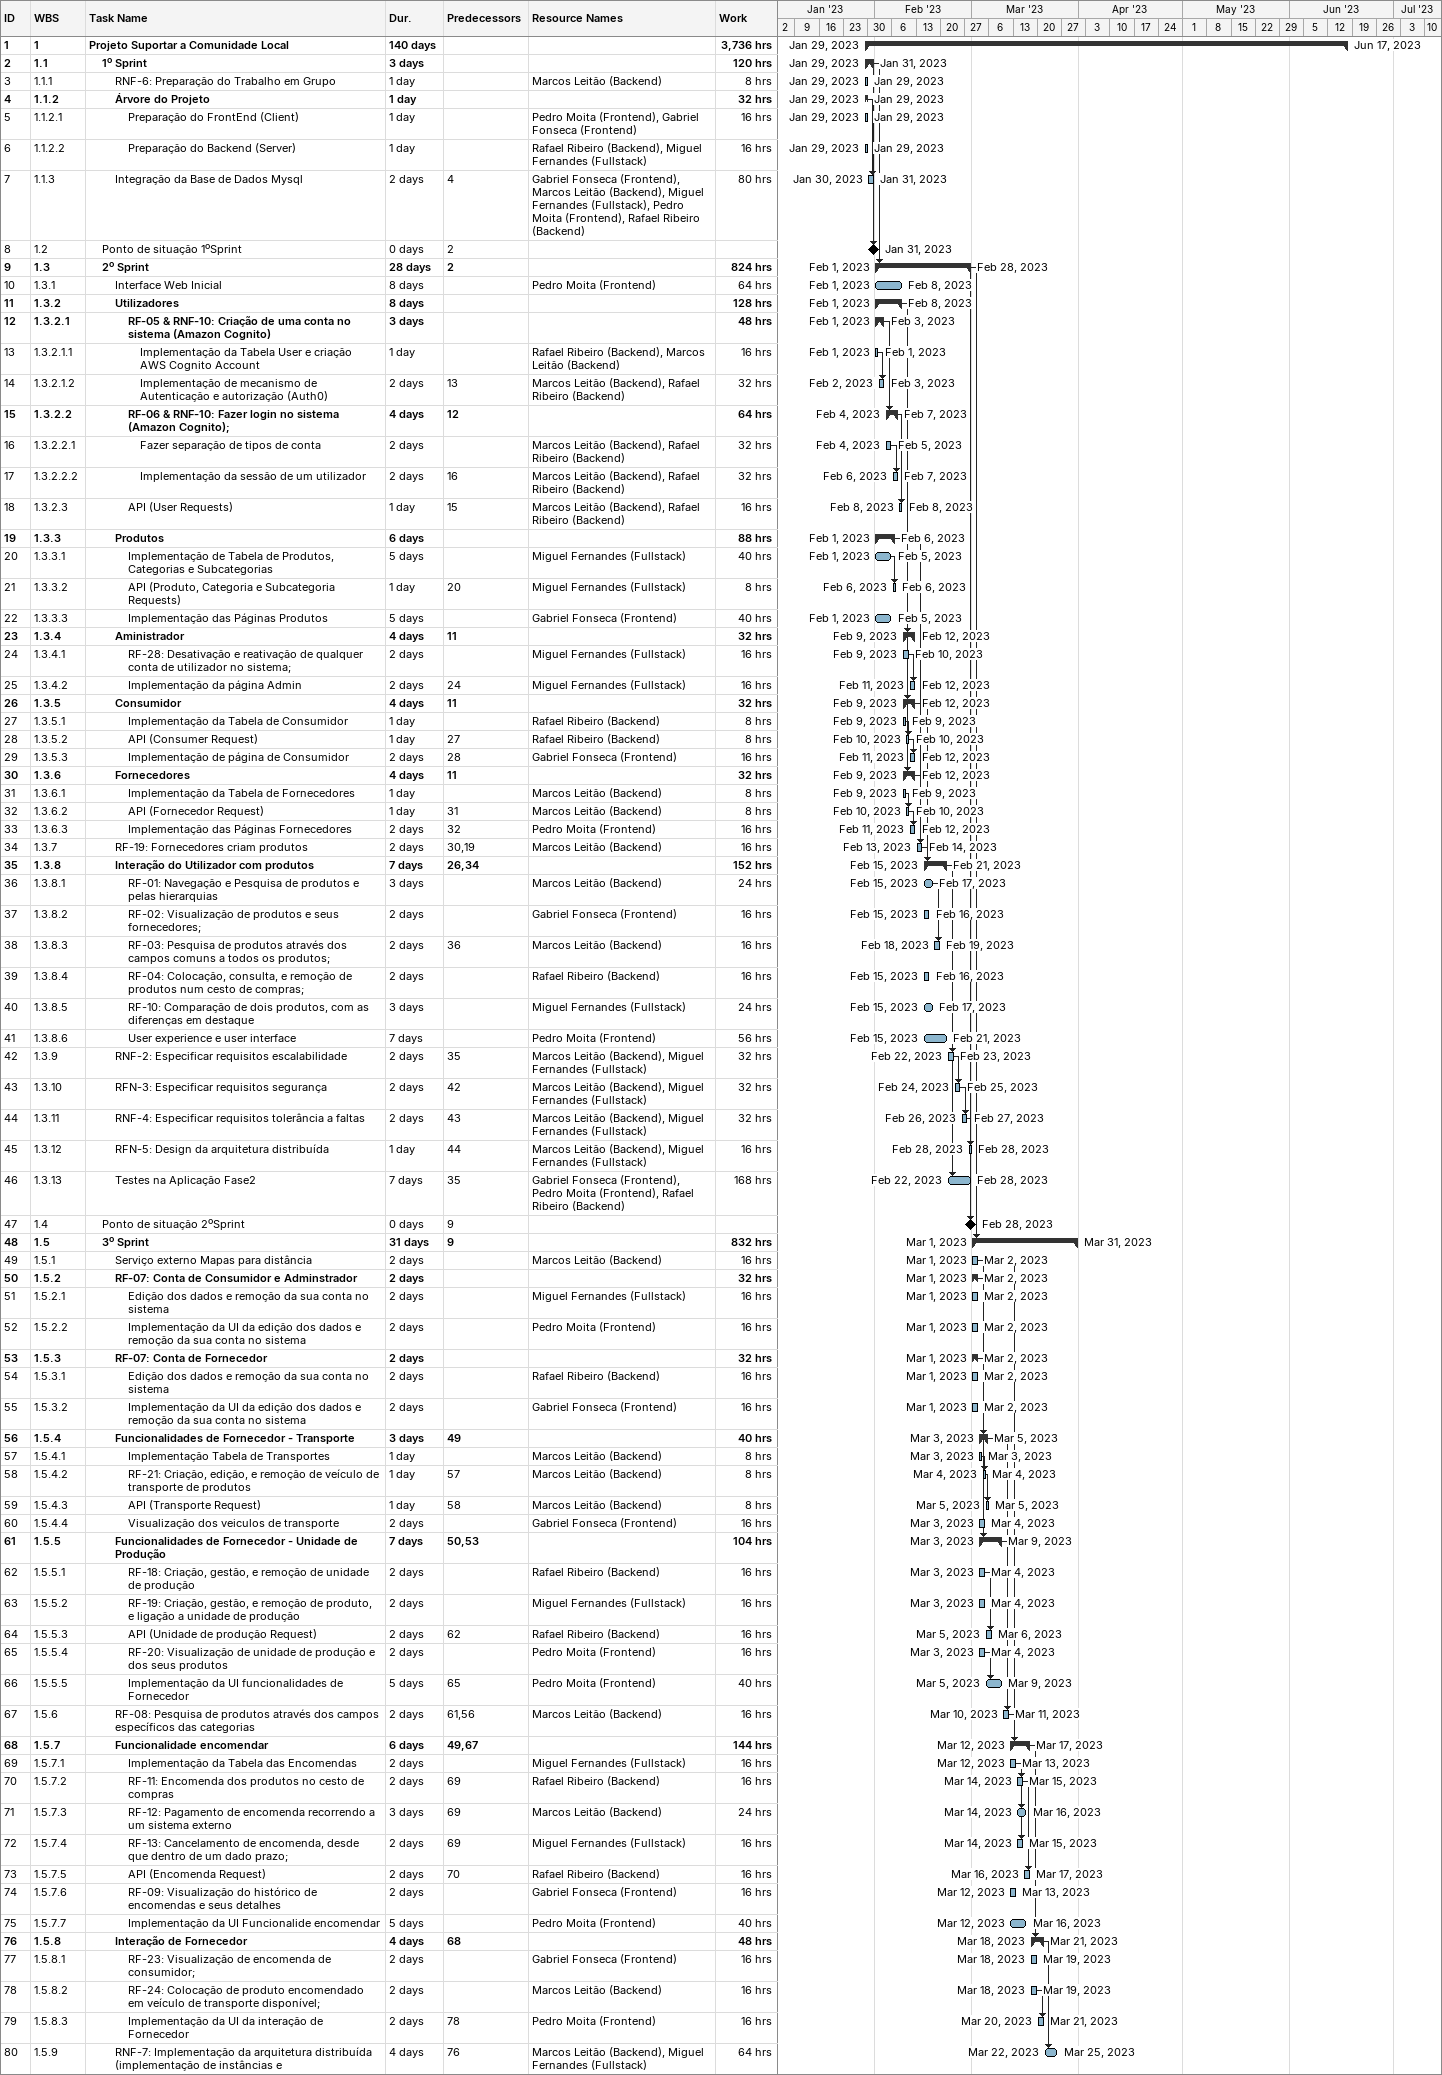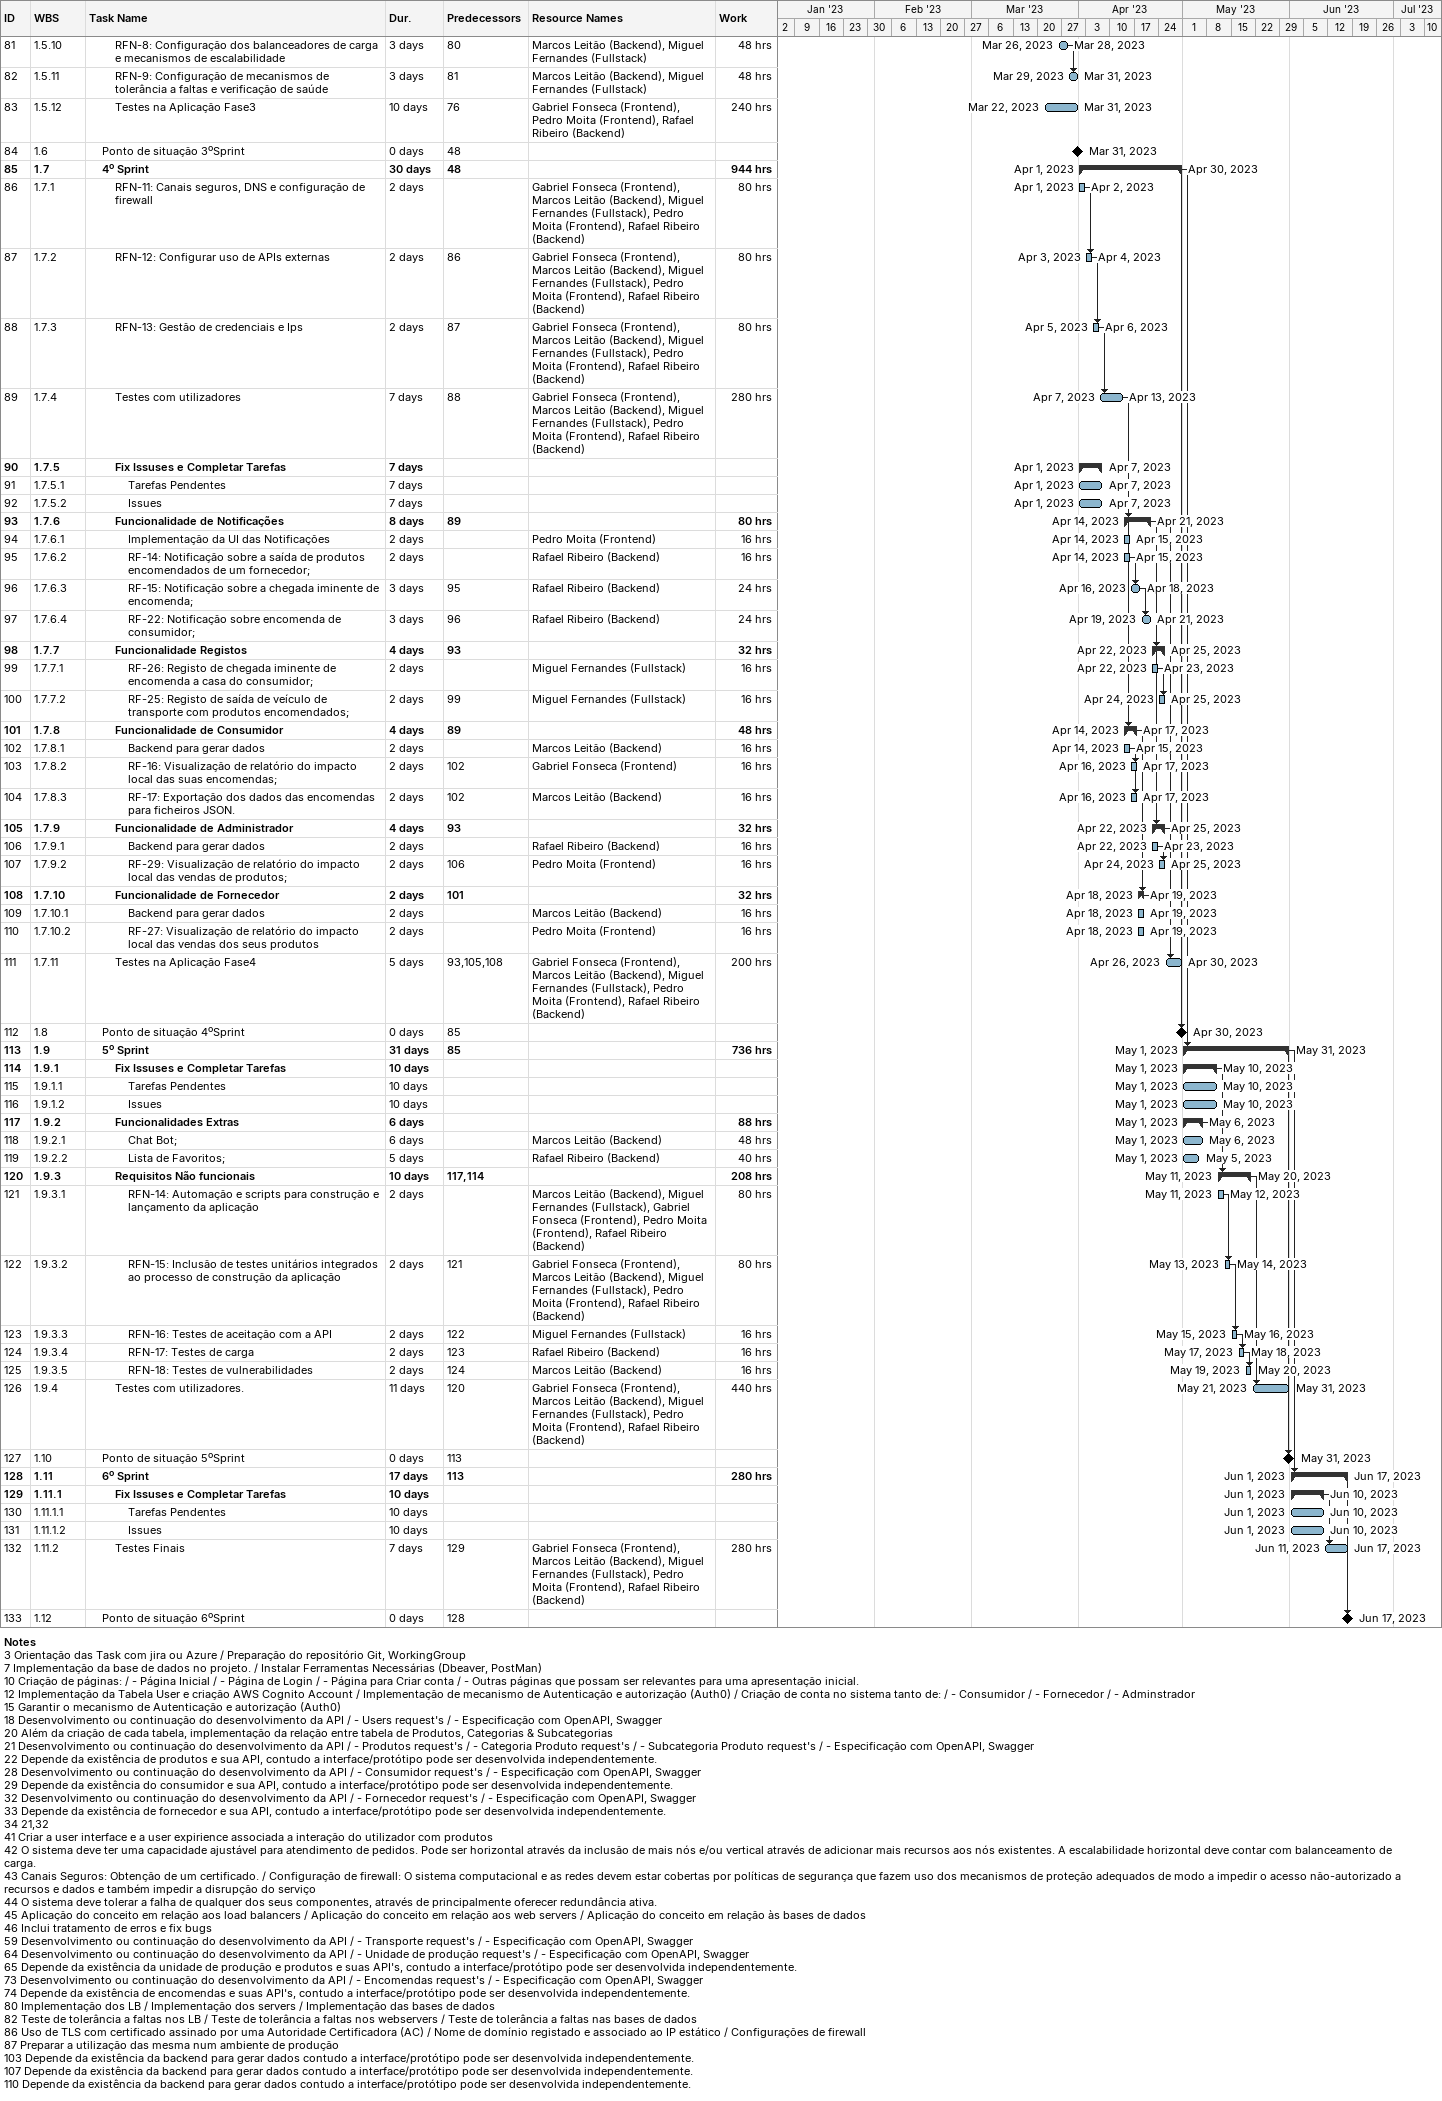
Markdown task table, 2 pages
| ID | WBS | Task | Duration | Start | Finish | Predecessors | Resources | Work (h) |
|---|---|---|---|---|---|---|---|---|
| 1 | 1 | **Projeto Suportar a Comunidade Local** | 140d | 2023-01-29 | 2023-06-17 |  |  | 3736 |
| 2 | 1.1 | **1º Sprint** | 3d | 2023-01-29 | 2023-01-31 |  |  | 120 |
| 3 | 1.1.1 | RNF-6: Preparação do Trabalho em Grupo | 1d | 2023-01-29 | 2023-01-29 |  | Marcos Leitão (Backend) | 8 |
| 4 | 1.1.2 | **Árvore do Projeto** | 1d | 2023-01-29 | 2023-01-29 |  |  | 32 |
| 5 | 1.1.2.1 | Preparação do FrontEnd (Client) | 1d | 2023-01-29 | 2023-01-29 |  | Pedro Moita (Frontend), Gabriel Fonseca (Frontend) | 16 |
| 6 | 1.1.2.2 | Preparação do Backend (Server) | 1d | 2023-01-29 | 2023-01-29 |  | Rafael Ribeiro (Backend), Miguel Fernandes (Fullstack) | 16 |
| 7 | 1.1.3 | Integração da Base de Dados Mysql | 2d | 2023-01-30 | 2023-01-31 | 4 | Gabriel Fonseca (Frontend), Marcos Leitão (Backend), Miguel Fernandes (Fullstack), Pedro Moita (Frontend), Rafael Ribeiro (Backend) | 80 |
| 8 | 1.2 | Ponto de situação 1ºSprint | 0d | 2023-01-31 | 2023-01-31 | 2 |  |  |
| 9 | 1.3 | **2º Sprint** | 28d | 2023-02-01 | 2023-02-28 | 2 |  | 824 |
| 10 | 1.3.1 | Interface Web Inicial | 8d | 2023-02-01 | 2023-02-08 |  | Pedro Moita (Frontend) | 64 |
| 11 | 1.3.2 | **Utilizadores** | 8d | 2023-02-01 | 2023-02-08 |  |  | 128 |
| 12 | 1.3.2.1 | **RF-05 & RNF-10: Criação de uma conta no sistema (Amazon Cognito)** | 3d | 2023-02-01 | 2023-02-03 |  |  | 48 |
| 13 | 1.3.2.1.1 | Implementação da Tabela User e criação AWS Cognito Account | 1d | 2023-02-01 | 2023-02-01 |  | Rafael Ribeiro (Backend), Marcos Leitão (Backend) | 16 |
| 14 | 1.3.2.1.2 | Implementação de mecanismo de Autenticação e autorização (Auth0) | 2d | 2023-02-02 | 2023-02-03 | 13 | Marcos Leitão (Backend), Rafael Ribeiro (Backend) | 32 |
| 15 | 1.3.2.2 | **RF-06 & RNF-10: Fazer login no sistema (Amazon Cognito);** | 4d | 2023-02-04 | 2023-02-07 | 12 |  | 64 |
| 16 | 1.3.2.2.1 | Fazer separação de tipos de conta | 2d | 2023-02-04 | 2023-02-05 |  | Marcos Leitão (Backend), Rafael Ribeiro (Backend) | 32 |
| 17 | 1.3.2.2.2 | Implementação da sessão de um utilizador | 2d | 2023-02-06 | 2023-02-07 | 16 | Marcos Leitão (Backend), Rafael Ribeiro (Backend) | 32 |
| 18 | 1.3.2.3 | API (User Requests) | 1d | 2023-02-08 | 2023-02-08 | 15 | Marcos Leitão (Backend), Rafael Ribeiro (Backend) | 16 |
| 19 | 1.3.3 | **Produtos** | 6d | 2023-02-01 | 2023-02-06 |  |  | 88 |
| 20 | 1.3.3.1 | Implementação de Tabela de Produtos, Categorias e Subcategorias | 5d | 2023-02-01 | 2023-02-05 |  | Miguel Fernandes (Fullstack) | 40 |
| 21 | 1.3.3.2 | API (Produto, Categoria e Subcategoria Requests) | 1d | 2023-02-06 | 2023-02-06 | 20 | Miguel Fernandes (Fullstack) | 8 |
| 22 | 1.3.3.3 | Implementação das Páginas Produtos | 5d | 2023-02-01 | 2023-02-05 |  | Gabriel Fonseca (Frontend) | 40 |
| 23 | 1.3.4 | **Aministrador** | 4d | 2023-02-09 | 2023-02-12 | 11 |  | 32 |
| 24 | 1.3.4.1 | RF-28: Desativação e reativação de qualquer conta de utilizador no sistema; | 2d | 2023-02-09 | 2023-02-10 |  | Miguel Fernandes (Fullstack) | 16 |
| 25 | 1.3.4.2 | Implementação da página Admin | 2d | 2023-02-11 | 2023-02-12 | 24 | Miguel Fernandes (Fullstack) | 16 |
| 26 | 1.3.5 | **Consumidor** | 4d | 2023-02-09 | 2023-02-12 | 11 |  | 32 |
| 27 | 1.3.5.1 | Implementação da Tabela de Consumidor | 1d | 2023-02-09 | 2023-02-09 |  | Rafael Ribeiro (Backend) | 8 |
| 28 | 1.3.5.2 | API (Consumer Request) | 1d | 2023-02-10 | 2023-02-10 | 27 | Rafael Ribeiro (Backend) | 8 |
| 29 | 1.3.5.3 | Implementação de página de Consumidor | 2d | 2023-02-11 | 2023-02-12 | 28 | Gabriel Fonseca (Frontend) | 16 |
| 30 | 1.3.6 | **Fornecedores** | 4d | 2023-02-09 | 2023-02-12 | 11 |  | 32 |
| 31 | 1.3.6.1 | Implementação da Tabela de Fornecedores | 1d | 2023-02-09 | 2023-02-09 |  | Marcos Leitão (Backend) | 8 |
| 32 | 1.3.6.2 | API (Fornecedor Request) | 1d | 2023-02-10 | 2023-02-10 | 31 | Marcos Leitão (Backend) | 8 |
| 33 | 1.3.6.3 | Implementação das Páginas Fornecedores | 2d | 2023-02-11 | 2023-02-12 | 32 | Pedro Moita (Frontend) | 16 |
| 34 | 1.3.7 | RF-19: Fornecedores criam produtos | 2d | 2023-02-13 | 2023-02-14 | 30, 19 | Marcos Leitão (Backend) | 16 |
| 35 | 1.3.8 | **Interação do Utilizador com produtos** | 7d | 2023-02-15 | 2023-02-21 | 26, 34 |  | 152 |
| 36 | 1.3.8.1 | RF-01: Navegação e Pesquisa de produtos e pelas hierarquias | 3d | 2023-02-15 | 2023-02-17 |  | Marcos Leitão (Backend) | 24 |
| 37 | 1.3.8.2 | RF-02: Visualização de produtos e seus fornecedores; | 2d | 2023-02-15 | 2023-02-16 |  | Gabriel Fonseca (Frontend) | 16 |
| 38 | 1.3.8.3 | RF-03: Pesquisa de produtos através dos campos comuns a todos os produtos; | 2d | 2023-02-18 | 2023-02-19 | 36 | Marcos Leitão (Backend) | 16 |
| 39 | 1.3.8.4 | RF-04: Colocação, consulta, e remoção de produtos num cesto de compras; | 2d | 2023-02-15 | 2023-02-16 |  | Rafael Ribeiro (Backend) | 16 |
| 40 | 1.3.8.5 | RF-10: Comparação de dois produtos, com as diferenças em destaque | 3d | 2023-02-15 | 2023-02-17 |  | Miguel Fernandes (Fullstack) | 24 |
| 41 | 1.3.8.6 | User experience e user interface | 7d | 2023-02-15 | 2023-02-21 |  | Pedro Moita (Frontend) | 56 |
| 42 | 1.3.9 | RNF-2: Especificar requisitos escalabilidade | 2d | 2023-02-22 | 2023-02-23 | 35 | Marcos Leitão (Backend), Miguel Fernandes (Fullstack) | 32 |
| 43 | 1.3.10 | RFN-3: Especificar requisitos segurança | 2d | 2023-02-24 | 2023-02-25 | 42 | Marcos Leitão (Backend), Miguel Fernandes (Fullstack) | 32 |
| 44 | 1.3.11 | RNF-4: Especificar requisitos tolerância a faltas | 2d | 2023-02-26 | 2023-02-27 | 43 | Marcos Leitão (Backend), Miguel Fernandes (Fullstack) | 32 |
| 45 | 1.3.12 | RFN-5: Design da arquitetura distribuída | 1d | 2023-02-28 | 2023-02-28 | 44 | Marcos Leitão (Backend), Miguel Fernandes (Fullstack) | 16 |
| 46 | 1.3.13 | Testes na Aplicação Fase2 | 7d | 2023-02-22 | 2023-02-28 | 35 | Gabriel Fonseca (Frontend), Pedro Moita (Frontend), Rafael Ribeiro (Backend) | 168 |
| 47 | 1.4 | Ponto de situação 2ºSprint | 0d | 2023-02-28 | 2023-02-28 | 9 |  |  |
| 48 | 1.5 | **3º Sprint** | 31d | 2023-03-01 | 2023-03-31 | 9 |  | 832 |
| 49 | 1.5.1 | Serviço externo Mapas para distância | 2d | 2023-03-01 | 2023-03-02 |  | Marcos Leitão (Backend) | 16 |
| 50 | 1.5.2 | **RF-07: Conta de Consumidor e Adminstrador** | 2d | 2023-03-01 | 2023-03-02 |  |  | 32 |
| 51 | 1.5.2.1 | Edição dos dados e remoção da sua conta no sistema | 2d | 2023-03-01 | 2023-03-02 |  | Miguel Fernandes (Fullstack) | 16 |
| 52 | 1.5.2.2 | Implementação da UI da edição dos dados e remoção da sua conta no sistema | 2d | 2023-03-01 | 2023-03-02 |  | Pedro Moita (Frontend) | 16 |
| 53 | 1.5.3 | **RF-07: Conta de Fornecedor** | 2d | 2023-03-01 | 2023-03-02 |  |  | 32 |
| 54 | 1.5.3.1 | Edição dos dados e remoção da sua conta no sistema | 2d | 2023-03-01 | 2023-03-02 |  | Rafael Ribeiro (Backend) | 16 |
| 55 | 1.5.3.2 | Implementação da UI da edição dos dados e remoção da sua conta no sistema | 2d | 2023-03-01 | 2023-03-02 |  | Gabriel Fonseca (Frontend) | 16 |
| 56 | 1.5.4 | **Funcionalidades de Fornecedor - Transporte** | 3d | 2023-03-03 | 2023-03-05 | 49 |  | 40 |
| 57 | 1.5.4.1 | Implementação Tabela de Transportes | 1d | 2023-03-03 | 2023-03-03 |  | Marcos Leitão (Backend) | 8 |
| 58 | 1.5.4.2 | RF-21: Criação, edição, e remoção de veículo de transporte de produtos | 1d | 2023-03-04 | 2023-03-04 | 57 | Marcos Leitão (Backend) | 8 |
| 59 | 1.5.4.3 | API (Transporte Request) | 1d | 2023-03-05 | 2023-03-05 | 58 | Marcos Leitão (Backend) | 8 |
| 60 | 1.5.4.4 | Visualização dos veiculos de transporte | 2d | 2023-03-03 | 2023-03-04 |  | Gabriel Fonseca (Frontend) | 16 |
| 61 | 1.5.5 | **Funcionalidades de Fornecedor - Unidade de Produção** | 7d | 2023-03-03 | 2023-03-09 | 50, 53 |  | 104 |
| 62 | 1.5.5.1 | RF-18: Criação, gestão, e remoção de unidade de produção | 2d | 2023-03-03 | 2023-03-04 |  | Rafael Ribeiro (Backend) | 16 |
| 63 | 1.5.5.2 | RF-19: Criação, gestão, e remoção de produto, e ligação a unidade de produção | 2d | 2023-03-03 | 2023-03-04 |  | Miguel Fernandes (Fullstack) | 16 |
| 64 | 1.5.5.3 | API (Unidade de produção Request) | 2d | 2023-03-05 | 2023-03-06 | 62 | Rafael Ribeiro (Backend) | 16 |
| 65 | 1.5.5.4 | RF-20: Visualização de unidade de produção e dos seus produtos | 2d | 2023-03-03 | 2023-03-04 |  | Pedro Moita (Frontend) | 16 |
| 66 | 1.5.5.5 | Implementação da UI funcionalidades de Fornecedor | 5d | 2023-03-05 | 2023-03-09 | 65 | Pedro Moita (Frontend) | 40 |
| 67 | 1.5.6 | RF-08: Pesquisa de produtos através dos campos específicos das categorias | 2d | 2023-03-10 | 2023-03-11 | 61, 56 | Marcos Leitão (Backend) | 16 |
| 68 | 1.5.7 | **Funcionalidade encomendar** | 6d | 2023-03-12 | 2023-03-17 | 49, 67 |  | 144 |
| 69 | 1.5.7.1 | Implementação da Tabela das Encomendas | 2d | 2023-03-12 | 2023-03-13 |  | Miguel Fernandes (Fullstack) | 16 |
| 70 | 1.5.7.2 | RF-11: Encomenda dos produtos no cesto de compras | 2d | 2023-03-14 | 2023-03-15 | 69 | Rafael Ribeiro (Backend) | 16 |
| 71 | 1.5.7.3 | RF-12: Pagamento de encomenda recorrendo a um sistema externo | 3d | 2023-03-14 | 2023-03-16 | 69 | Marcos Leitão (Backend) | 24 |
| 72 | 1.5.7.4 | RF-13: Cancelamento de encomenda, desde que dentro de um dado prazo; | 2d | 2023-03-14 | 2023-03-15 | 69 | Miguel Fernandes (Fullstack) | 16 |
| 73 | 1.5.7.5 | API (Encomenda Request) | 2d | 2023-03-16 | 2023-03-17 | 70 | Rafael Ribeiro (Backend) | 16 |
| 74 | 1.5.7.6 | RF-09: Visualização do histórico de encomendas e seus detalhes | 2d | 2023-03-12 | 2023-03-13 |  | Gabriel Fonseca (Frontend) | 16 |
| 75 | 1.5.7.7 | Implementação da UI Funcionalide encomendar | 5d | 2023-03-12 | 2023-03-16 |  | Pedro Moita (Frontend) | 40 |
| 76 | 1.5.8 | **Interação de Fornecedor** | 4d | 2023-03-18 | 2023-03-21 | 68 |  | 48 |
| 77 | 1.5.8.1 | RF-23: Visualização de encomenda de consumidor; | 2d | 2023-03-18 | 2023-03-19 |  | Gabriel Fonseca (Frontend) | 16 |
| 78 | 1.5.8.2 | RF-24: Colocação de produto encomendado em veículo de transporte disponível; | 2d | 2023-03-18 | 2023-03-19 |  | Marcos Leitão (Backend) | 16 |
| 79 | 1.5.8.3 | Implementação da UI da interação de Fornecedor | 2d | 2023-03-20 | 2023-03-21 | 78 | Pedro Moita (Frontend) | 16 |
| 80 | 1.5.9 | RNF-7: Implementação da arquitetura distribuída (implementação de instâncias e | 4d | 2023-03-22 | 2023-03-25 | 76 | Marcos Leitão (Backend), Miguel Fernandes (Fullstack) | 64 |
| 81 | 1.5.10 | RFN-8: Configuração dos balanceadores de carga e mecanismos de escalabilidade | 3d | 2023-03-26 | 2023-03-28 | 80 | Marcos Leitão (Backend), Miguel Fernandes (Fullstack) | 48 |
| 82 | 1.5.11 | RFN-9: Configuração de mecanismos de tolerância a faltas e verificação de saúde | 3d | 2023-03-29 | 2023-03-31 | 81 | Marcos Leitão (Backend), Miguel Fernandes (Fullstack) | 48 |
| 83 | 1.5.12 | Testes na Aplicação Fase3 | 10d | 2023-03-22 | 2023-03-31 | 76 | Gabriel Fonseca (Frontend), Pedro Moita (Frontend), Rafael Ribeiro (Backend) | 240 |
| 84 | 1.6 | Ponto de situação 3ºSprint | 0d | 2023-03-31 | 2023-03-31 | 48 |  |  |
| 85 | 1.7 | **4º Sprint** | 30d | 2023-04-01 | 2023-04-30 | 48 |  | 944 |
| 86 | 1.7.1 | RFN-11: Canais seguros, DNS e configuração de firewall | 2d | 2023-04-01 | 2023-04-02 |  | Gabriel Fonseca (Frontend), Marcos Leitão (Backend), Miguel Fernandes (Fullstack), Pedro Moita (Frontend), Rafael Ribeiro (Backend) | 80 |
| 87 | 1.7.2 | RFN-12: Configurar uso de APIs externas | 2d | 2023-04-03 | 2023-04-04 | 86 | Gabriel Fonseca (Frontend), Marcos Leitão (Backend), Miguel Fernandes (Fullstack), Pedro Moita (Frontend), Rafael Ribeiro (Backend) | 80 |
| 88 | 1.7.3 | RFN-13: Gestão de credenciais e Ips | 2d | 2023-04-05 | 2023-04-06 | 87 | Gabriel Fonseca (Frontend), Marcos Leitão (Backend), Miguel Fernandes (Fullstack), Pedro Moita (Frontend), Rafael Ribeiro (Backend) | 80 |
| 89 | 1.7.4 | Testes com utilizadores | 7d | 2023-04-07 | 2023-04-13 | 88 | Gabriel Fonseca (Frontend), Marcos Leitão (Backend), Miguel Fernandes (Fullstack), Pedro Moita (Frontend), Rafael Ribeiro (Backend) | 280 |
| 90 | 1.7.5 | **Fix Issuses e Completar Tarefas** | 7d | 2023-04-01 | 2023-04-07 |  |  |  |
| 91 | 1.7.5.1 | Tarefas Pendentes | 7d | 2023-04-01 | 2023-04-07 |  |  |  |
| 92 | 1.7.5.2 | Issues | 7d | 2023-04-01 | 2023-04-07 |  |  |  |
| 93 | 1.7.6 | **Funcionalidade de Notificações** | 8d | 2023-04-14 | 2023-04-21 | 89 |  | 80 |
| 94 | 1.7.6.1 | Implementação da UI das Notificações | 2d | 2023-04-14 | 2023-04-15 |  | Pedro Moita (Frontend) | 16 |
| 95 | 1.7.6.2 | RF-14: Notificação sobre a saída de produtos encomendados de um fornecedor; | 2d | 2023-04-14 | 2023-04-15 |  | Rafael Ribeiro (Backend) | 16 |
| 96 | 1.7.6.3 | RF-15: Notificação sobre a chegada iminente de encomenda; | 3d | 2023-04-16 | 2023-04-18 | 95 | Rafael Ribeiro (Backend) | 24 |
| 97 | 1.7.6.4 | RF-22: Notificação sobre encomenda de consumidor; | 3d | 2023-04-19 | 2023-04-21 | 96 | Rafael Ribeiro (Backend) | 24 |
| 98 | 1.7.7 | **Funcionalidade Registos** | 4d | 2023-04-22 | 2023-04-25 | 93 |  | 32 |
| 99 | 1.7.7.1 | RF-26: Registo de chegada iminente de encomenda a casa do consumidor; | 2d | 2023-04-22 | 2023-04-23 |  | Miguel Fernandes (Fullstack) | 16 |
| 100 | 1.7.7.2 | RF-25: Registo de saída de veículo de transporte com produtos encomendados; | 2d | 2023-04-24 | 2023-04-25 | 99 | Miguel Fernandes (Fullstack) | 16 |
| 101 | 1.7.8 | **Funcionalidade de Consumidor** | 4d | 2023-04-14 | 2023-04-17 | 89 |  | 48 |
| 102 | 1.7.8.1 | Backend para gerar dados | 2d | 2023-04-14 | 2023-04-15 |  | Marcos Leitão (Backend) | 16 |
| 103 | 1.7.8.2 | RF-16: Visualização de relatório do impacto local das suas encomendas; | 2d | 2023-04-16 | 2023-04-17 | 102 | Gabriel Fonseca (Frontend) | 16 |
| 104 | 1.7.8.3 | RF-17: Exportação dos dados das encomendas para ficheiros JSON. | 2d | 2023-04-16 | 2023-04-17 | 102 | Marcos Leitão (Backend) | 16 |
| 105 | 1.7.9 | **Funcionalidade de Administrador** | 4d | 2023-04-22 | 2023-04-25 | 93 |  | 32 |
| 106 | 1.7.9.1 | Backend para gerar dados | 2d | 2023-04-22 | 2023-04-23 |  | Rafael Ribeiro (Backend) | 16 |
| 107 | 1.7.9.2 | RF-29: Visualização de relatório do impacto local das vendas de produtos; | 2d | 2023-04-24 | 2023-04-25 | 106 | Pedro Moita (Frontend) | 16 |
| 108 | 1.7.10 | **Funcionalidade de Fornecedor** | 2d | 2023-04-18 | 2023-04-19 | 101 |  | 32 |
| 109 | 1.7.10.1 | Backend para gerar dados | 2d | 2023-04-18 | 2023-04-19 |  | Marcos Leitão (Backend) | 16 |
| 110 | 1.7.10.2 | RF-27: Visualização de relatório do impacto local das vendas dos seus produtos | 2d | 2023-04-18 | 2023-04-19 |  | Pedro Moita (Frontend) | 16 |
| 111 | 1.7.11 | Testes na Aplicação Fase4 | 5d | 2023-04-26 | 2023-04-30 | 93, 105, 108 | Gabriel Fonseca (Frontend), Marcos Leitão (Backend), Miguel Fernandes (Fullstack), Pedro Moita (Frontend), Rafael Ribeiro (Backend) | 200 |
| 112 | 1.8 | Ponto de situação 4ºSprint | 0d | 2023-04-30 | 2023-04-30 | 85 |  |  |
| 113 | 1.9 | **5º Sprint** | 31d | 2023-05-01 | 2023-05-31 | 85 |  | 736 |
| 114 | 1.9.1 | **Fix Issuses e Completar Tarefas** | 10d | 2023-05-01 | 2023-05-10 |  |  |  |
| 115 | 1.9.1.1 | Tarefas Pendentes | 10d | 2023-05-01 | 2023-05-10 |  |  |  |
| 116 | 1.9.1.2 | Issues | 10d | 2023-05-01 | 2023-05-10 |  |  |  |
| 117 | 1.9.2 | **Funcionalidades Extras** | 6d | 2023-05-01 | 2023-05-06 |  |  | 88 |
| 118 | 1.9.2.1 | Chat Bot; | 6d | 2023-05-01 | 2023-05-06 |  | Marcos Leitão (Backend) | 48 |
| 119 | 1.9.2.2 | Lista de Favoritos; | 5d | 2023-05-01 | 2023-05-05 |  | Rafael Ribeiro (Backend) | 40 |
| 120 | 1.9.3 | **Requisitos Não funcionais** | 10d | 2023-05-11 | 2023-05-20 | 117, 114 |  | 208 |
| 121 | 1.9.3.1 | RFN-14: Automação e scripts para construção e lançamento da aplicação | 2d | 2023-05-11 | 2023-05-12 |  | Marcos Leitão (Backend), Miguel Fernandes (Fullstack), Gabriel Fonseca (Frontend), Pedro Moita (Frontend), Rafael Ribeiro (Backend) | 80 |
| 122 | 1.9.3.2 | RFN-15: Inclusão de testes unitários integrados ao processo de construção da aplicação | 2d | 2023-05-13 | 2023-05-14 | 121 | Gabriel Fonseca (Frontend), Marcos Leitão (Backend), Miguel Fernandes (Fullstack), Pedro Moita (Frontend), Rafael Ribeiro (Backend) | 80 |
| 123 | 1.9.3.3 | RFN-16: Testes de aceitação com a API | 2d | 2023-05-15 | 2023-05-16 | 122 | Miguel Fernandes (Fullstack) | 16 |
| 124 | 1.9.3.4 | RFN-17: Testes de carga | 2d | 2023-05-17 | 2023-05-18 | 123 | Rafael Ribeiro (Backend) | 16 |
| 125 | 1.9.3.5 | RFN-18: Testes de vulnerabilidades | 2d | 2023-05-19 | 2023-05-20 | 124 | Marcos Leitão (Backend) | 16 |
| 126 | 1.9.4 | Testes com utilizadores. | 11d | 2023-05-21 | 2023-05-31 | 120 | Gabriel Fonseca (Frontend), Marcos Leitão (Backend), Miguel Fernandes (Fullstack), Pedro Moita (Frontend), Rafael Ribeiro (Backend) | 440 |
| 127 | 1.10 | Ponto de situação 5ºSprint | 0d | 2023-05-31 | 2023-05-31 | 113 |  |  |
| 128 | 1.11 | **6º Sprint** | 17d | 2023-06-01 | 2023-06-17 | 113 |  | 280 |
| 129 | 1.11.1 | **Fix Issuses e Completar Tarefas** | 10d | 2023-06-01 | 2023-06-10 |  |  |  |
| 130 | 1.11.1.1 | Tarefas Pendentes | 10d | 2023-06-01 | 2023-06-10 |  |  |  |
| 131 | 1.11.1.2 | Issues | 10d | 2023-06-01 | 2023-06-10 |  |  |  |
| 132 | 1.11.2 | Testes Finais | 7d | 2023-06-11 | 2023-06-17 | 129 | Gabriel Fonseca (Frontend), Marcos Leitão (Backend), Miguel Fernandes (Fullstack), Pedro Moita (Frontend), Rafael Ribeiro (Backend) | 280 |
| 133 | 1.12 | Ponto de situação 6ºSprint | 0d | 2023-06-17 | 2023-06-17 | 128 |  |  |

Notes
- 3: Orientação das Task com jira ou Azure / Preparação do repositório Git, WorkingGroup
- 7: Implementação da base de dados no projeto. / Instalar Ferramentas Necessárias (Dbeaver, PostMan)
- 10: Criação de páginas: / - Página Inicial / - Página de Login / - Página para Criar conta / - Outras páginas que possam ser relevantes para uma apresentação inicial.
- 12: Implementação da Tabela User e criação AWS Cognito Account / Implementação de mecanismo de Autenticação e autorização (Auth0) / Criação de conta no sistema tanto de: / - Consumidor / - Fornecedor / - Adminstrador
- 15: Garantir o mecanismo de Autenticação e autorização (Auth0)
- 18: Desenvolvimento ou continuação do desenvolvimento da API / - Users request's / - Especificação com OpenAPI, Swagger
- 20: Além da criação de cada tabela, implementação da relação entre tabela de Produtos, Categorias & Subcategorias
- 21: Desenvolvimento ou continuação do desenvolvimento da API / - Produtos request's / - Categoria Produto request's / - Subcategoria Produto request's / - Especificação com OpenAPI, Swagger
- 22: Depende da existência de produtos e sua API, contudo a interface/protótipo pode ser desenvolvida independentemente.
- 28: Desenvolvimento ou continuação do desenvolvimento da API / - Consumidor request's / - Especificação com OpenAPI, Swagger
- 29: Depende da existência do consumidor e sua API, contudo a interface/protótipo pode ser desenvolvida independentemente.
- 32: Desenvolvimento ou continuação do desenvolvimento da API / - Fornecedor request's / - Especificação com OpenAPI, Swagger
- 33: Depende da existência de fornecedor e sua API, contudo a interface/protótipo pode ser desenvolvida independentemente.
- 34: 21,32
- 41: Criar a user interface e a user expirience associada a interação do utilizador com produtos
- 42: O sistema deve ter uma capacidade ajustável para atendimento de pedidos. Pode ser horizontal através da inclusão de mais nós e/ou vertical através de adicionar mais recursos aos nós existentes. A escalabilidade horizontal deve contar com balanceamento de carga.
- 43: Canais Seguros: Obtenção de um certificado. / Configuração de firewall: O sistema computacional e as redes devem estar cobertas por políticas de segurança que fazem uso dos mecanismos de proteção adequados de modo a impedir o acesso não-autorizado a recursos e dados e também impedir a disrupção do serviço
- 44: O sistema deve tolerar a falha de qualquer dos seus componentes, através de principalmente oferecer redundância ativa.
- 45: Aplicação do conceito em relação aos load balancers / Aplicação do conceito em relação aos web servers / Aplicação do conceito em relação às bases de dados
- 46: Inclui tratamento de erros e fix bugs
- 59: Desenvolvimento ou continuação do desenvolvimento da API / - Transporte request's / - Especificação com OpenAPI, Swagger
- 64: Desenvolvimento ou continuação do desenvolvimento da API / - Unidade de produção request's / - Especificação com OpenAPI, Swagger
- 65: Depende da existência da unidade de produção e produtos e suas API's, contudo a interface/protótipo pode ser desenvolvida independentemente.
- 73: Desenvolvimento ou continuação do desenvolvimento da API / - Encomendas request's / - Especificação com OpenAPI, Swagger
- 74: Depende da existência de encomendas e suas API's, contudo a interface/protótipo pode ser desenvolvida independentemente.
- 80: Implementação dos LB / Implementação dos servers / Implementação das bases de dados
- 82: Teste de tolerância a faltas nos LB / Teste de tolerância a faltas nos webservers / Teste de tolerância a faltas nas bases de dados
- 86: Uso de TLS com certificado assinado por uma Autoridade Certificadora (AC) / Nome de domínio registado e associado ao IP estático / Configurações de firewall
- 87: Preparar a utilização das mesma num ambiente de produção
- 103: Depende da existência da backend para gerar dados contudo a interface/protótipo pode ser desenvolvida independentemente.
- 107: Depende da existência da backend para gerar dados contudo a interface/protótipo pode ser desenvolvida independentemente.
- 110: Depende da existência da backend para gerar dados contudo a interface/protótipo pode ser desenvolvida independentemente.
